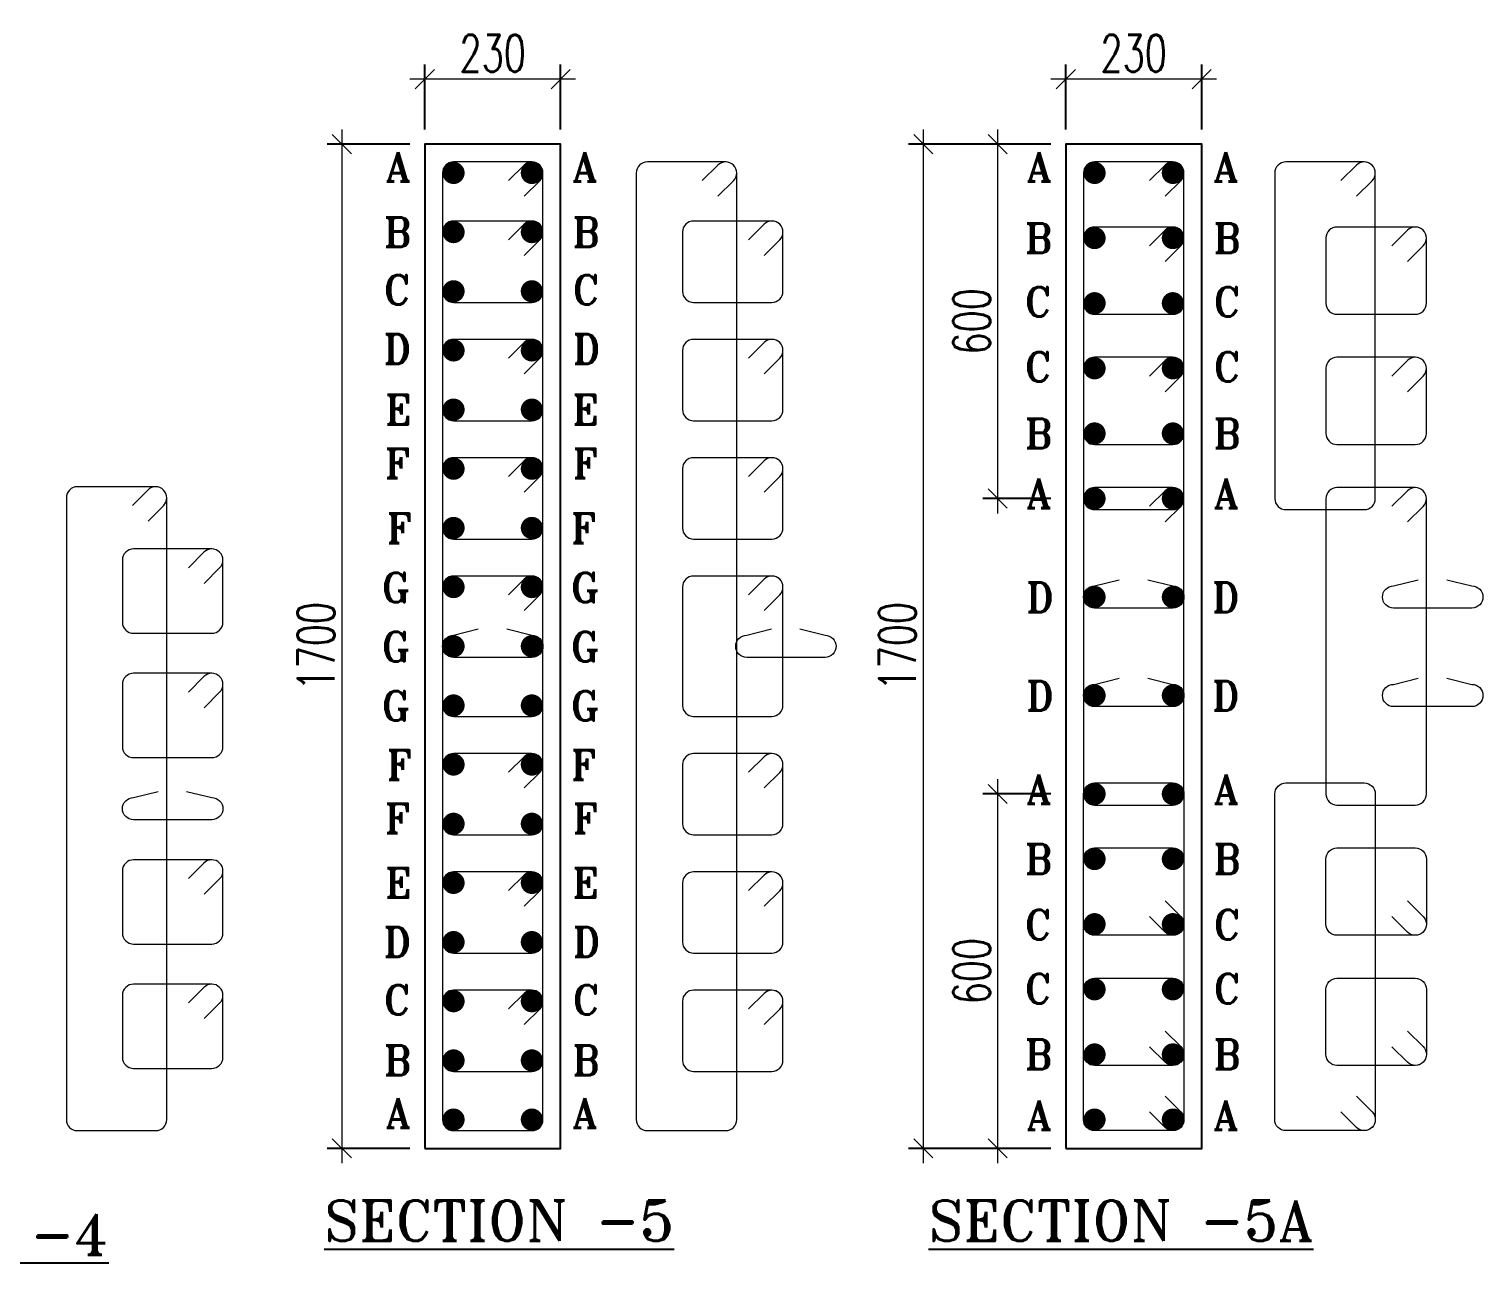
# Model space of a CAD drawing. Header units: millimetres. Extents: x 1123469 to 1883119, y -126924 to 196924.
# Drawn here: x 1584723 to 1594565, y -92072 to -83717 of the extents above; entities that cross this region are included whole.
import ezdxf

# ---------------------------------------------------------------- set-up
doc = ezdxf.new("R2010")
doc.units = ezdxf.units.MM
doc.header["$LTSCALE"] = 500
doc.header["$MEASUREMENT"] = 0
doc.header["$PDMODE"] = 34
doc.layers.get('Defpoints').update_dxf_attribs({"lineweight": 0})
doc.layers.add('DIAMENTION', color=1, linetype='Continuous', lineweight=0)
doc.layers.add('STEEL', color=7, linetype='Continuous', lineweight=20)
for name, color, linetype in [('Reinf', 4, 'Continuous'), ('S-TEXT', 3, 'Continuous'), ('TOWER AREA COLUMN.', 6, 'Continuous')]:
    doc.layers.add(name, color=color, linetype=linetype)
doc.styles.add('2MM', font='romans.shx', dxfattribs={"width": 0.7})
doc.styles.add('ROMANT', font='romant__.ttf', dxfattribs={"width": 0.9, "height": 600})
doc.dimstyles.new('SHUIB', dxfattribs={"dimtxt": 200, "dimasz": 180, "dimexe": 100, "dimexo": 250, "dimgap": 50, "dimtad": 2, "dimdec": 0, "dimzin": 1, "dimdsep": 46, "dimtxsty": '2MM', "dimblk": 'OBLIQUE', "dimcen": 0, "dimdle": 100, "dimclrd": 1, "dimclre": 1, "dimclrt": 3, "dimadec": 0, "dimazin": 0, "dimtfac": 1, "dimtdec": 0, "dimtix": 1, "dimtmove": 2, "dimatfit": 3, "dimfxl": 1, "dimtolj": 1, "dimlwd": -1, "dimarcsym": 0})

# ---------------------------------------------------------------- blocks, each defined once
blk = doc.blocks.new('_Oblique')
at = {"color": 0, "linetype": 'ByBlock', "lineweight": -2}
blk.add_line((-0.5, -0.5), (0.5, 0.5), dxfattribs=at)
blk = doc.blocks.new('*D753')
at = {"layer": 'Defpoints', "color": 0, "ltscale": 100, "transparency": 16777216}
for p in [(1587401.6, -84056.1), (1587401.6, -84496.4), (1588321.6, -84496.4)]:
    blk.add_point(p, dxfattribs=at)
at = {"layer": 'DIAMENTION', "color": 1, "lineweight": -2, "ltscale": 100, "transparency": 16777216}
for p, q in [((1587401.6, -84396.4), (1587401.6, -83956.1)), ((1588321.6, -84396.4), (1588321.6, -83956.1))]:
    blk.add_line(p, q, dxfattribs=at)
at = {"layer": 'DIAMENTION', "color": 1, "ltscale": 100, "transparency": 16777216}
blk.add_line((1588421.6, -84056.1), (1587301.6, -84056.1), dxfattribs=at)
at = {"layer": 'DIAMENTION', "color": 1, "ltscale": 100, "transparency": 16777216, "xscale": 130, "yscale": 130, "zscale": 130, "rotation": 180}
blk.add_blockref('_Oblique', (1587401.6, -84056.1), dxfattribs=at)
at = {"layer": 'DIAMENTION', "color": 1, "ltscale": 100, "transparency": 16777216, "xscale": 130, "yscale": 130, "zscale": 130}
blk.add_blockref('_Oblique', (1588321.6, -84056.1), dxfattribs=at)
at = {"layer": 'DIAMENTION', "color": 3, "ltscale": 100, "transparency": 16777216, "insert": (1587861.6, -83881.1), "char_height": 250, "attachment_point": 5, "style": '2MM'}
blk.add_mtext('\\A1;230', dxfattribs=at)
blk = doc.blocks.new('*D754')
at = {"layer": 'Defpoints', "color": 0, "ltscale": 100, "transparency": 16777216}
for p in [(1587401.6, -84496.4), (1586840.5, -91296.4), (1587401.6, -91296.4)]:
    blk.add_point(p, dxfattribs=at)
at = {"layer": 'DIAMENTION', "color": 1, "ltscale": 100, "transparency": 16777216}
blk.add_line((1586840.5, -84396.4), (1586840.5, -91396.4), dxfattribs=at)
at = {"layer": 'DIAMENTION', "color": 1, "lineweight": -2, "ltscale": 100, "transparency": 16777216}
for p, q in [((1587301.6, -84496.4), (1586740.5, -84496.4)), ((1587301.6, -91296.4), (1586740.5, -91296.4))]:
    blk.add_line(p, q, dxfattribs=at)
at = {"layer": 'DIAMENTION', "color": 1, "ltscale": 100, "transparency": 16777216, "xscale": 130, "yscale": 130, "zscale": 130}
for p, rotation in [((1586840.5, -84496.4), 90), ((1586840.5, -91296.4), 270)]:
    blk.add_blockref('_Oblique', p, dxfattribs=dict(at, rotation=rotation))
at = {"layer": 'DIAMENTION', "color": 3, "ltscale": 100, "transparency": 16777216, "insert": (1586665.5, -87896.4), "char_height": 250, "attachment_point": 5, "rotation": 90, "style": '2MM'}
blk.add_mtext('\\A1;1700', dxfattribs=at)
blk = doc.blocks.new('*D757')
at = {"layer": 'Defpoints', "color": 0, "ltscale": 100, "transparency": 16777216}
for p in [(1591740.8, -84056.1), (1591740.8, -84496.4), (1592660.8, -84496.4)]:
    blk.add_point(p, dxfattribs=at)
at = {"layer": 'DIAMENTION', "color": 1, "lineweight": -2, "ltscale": 100, "transparency": 16777216}
for p, q in [((1591740.8, -84396.4), (1591740.8, -83956.1)), ((1592660.8, -84396.4), (1592660.8, -83956.1))]:
    blk.add_line(p, q, dxfattribs=at)
at = {"layer": 'DIAMENTION', "color": 1, "ltscale": 100, "transparency": 16777216}
blk.add_line((1592760.8, -84056.1), (1591640.8, -84056.1), dxfattribs=at)
at = {"layer": 'DIAMENTION', "color": 1, "ltscale": 100, "transparency": 16777216, "xscale": 130, "yscale": 130, "zscale": 130, "rotation": 180}
blk.add_blockref('_Oblique', (1591740.8, -84056.1), dxfattribs=at)
at = {"layer": 'DIAMENTION', "color": 1, "ltscale": 100, "transparency": 16777216, "xscale": 130, "yscale": 130, "zscale": 130}
blk.add_blockref('_Oblique', (1592660.8, -84056.1), dxfattribs=at)
at = {"layer": 'DIAMENTION', "color": 3, "ltscale": 100, "transparency": 16777216, "insert": (1592200.8, -83881.1), "char_height": 250, "attachment_point": 5, "style": '2MM'}
blk.add_mtext('\\A1;230', dxfattribs=at)
blk = doc.blocks.new('*D758')
at = {"layer": 'Defpoints', "color": 0, "ltscale": 100, "transparency": 16777216}
for p in [(1591740.8, -84496.4), (1590776.5, -91296.4), (1591740.8, -91296.4)]:
    blk.add_point(p, dxfattribs=at)
at = {"layer": 'DIAMENTION', "color": 1, "ltscale": 100, "transparency": 16777216}
blk.add_line((1590776.5, -84396.4), (1590776.5, -91396.4), dxfattribs=at)
at = {"layer": 'DIAMENTION', "color": 1, "lineweight": -2, "ltscale": 100, "transparency": 16777216}
for p, q in [((1591640.8, -84496.4), (1590676.5, -84496.4)), ((1591640.8, -91296.4), (1590676.5, -91296.4))]:
    blk.add_line(p, q, dxfattribs=at)
at = {"layer": 'DIAMENTION', "color": 1, "ltscale": 100, "transparency": 16777216, "xscale": 130, "yscale": 130, "zscale": 130}
for p, rotation in [((1590776.5, -84496.4), 90), ((1590776.5, -91296.4), 270)]:
    blk.add_blockref('_Oblique', p, dxfattribs=dict(at, rotation=rotation))
at = {"layer": 'DIAMENTION', "color": 3, "ltscale": 100, "transparency": 16777216, "insert": (1590601.5, -87896.4), "char_height": 250, "attachment_point": 5, "rotation": 90, "style": '2MM'}
blk.add_mtext('\\A1;1700', dxfattribs=at)
blk = doc.blocks.new('*D756')
at = {"layer": 'Defpoints', "color": 0, "ltscale": 100, "transparency": 16777216}
for p in [(1591740.8, -84496.4), (1591279.6, -86896.4), (1591740.8, -86896.4)]:
    blk.add_point(p, dxfattribs=at)
at = {"layer": 'DIAMENTION', "color": 1, "ltscale": 100, "transparency": 16777216}
blk.add_line((1591279.6, -84396.4), (1591279.6, -86996.4), dxfattribs=at)
at = {"layer": 'DIAMENTION', "color": 1, "lineweight": -2, "ltscale": 100, "transparency": 16777216}
for p, q in [((1591640.8, -84496.4), (1591179.6, -84496.4)), ((1591640.8, -86896.4), (1591179.6, -86896.4))]:
    blk.add_line(p, q, dxfattribs=at)
at = {"layer": 'DIAMENTION', "color": 1, "ltscale": 100, "transparency": 16777216, "xscale": 130, "yscale": 130, "zscale": 130}
for p, rotation in [((1591279.6, -84496.4), 90), ((1591279.6, -86896.4), 270)]:
    blk.add_blockref('_Oblique', p, dxfattribs=dict(at, rotation=rotation))
at = {"layer": 'DIAMENTION', "color": 3, "ltscale": 100, "transparency": 16777216, "insert": (1591104.6, -85696.4), "char_height": 250, "attachment_point": 5, "rotation": 90, "style": '2MM'}
blk.add_mtext('\\A1;600', dxfattribs=at)
blk = doc.blocks.new('*D755')
at = {"layer": 'Defpoints', "color": 0, "ltscale": 100, "transparency": 16777216}
for p in [(1591740.8, -88896.4), (1591279.6, -91296.4), (1591740.8, -91296.4)]:
    blk.add_point(p, dxfattribs=at)
at = {"layer": 'DIAMENTION', "color": 1, "ltscale": 100, "transparency": 16777216}
blk.add_line((1591279.6, -88796.4), (1591279.6, -91396.4), dxfattribs=at)
at = {"layer": 'DIAMENTION', "color": 1, "lineweight": -2, "ltscale": 100, "transparency": 16777216}
for p, q in [((1591640.8, -88896.4), (1591179.6, -88896.4)), ((1591640.8, -91296.4), (1591179.6, -91296.4))]:
    blk.add_line(p, q, dxfattribs=at)
at = {"layer": 'DIAMENTION', "color": 1, "ltscale": 100, "transparency": 16777216, "xscale": 130, "yscale": 130, "zscale": 130}
for p, rotation in [((1591279.6, -88896.4), 90), ((1591279.6, -91296.4), 270)]:
    blk.add_blockref('_Oblique', p, dxfattribs=dict(at, rotation=rotation))
at = {"layer": 'DIAMENTION', "color": 3, "ltscale": 100, "transparency": 16777216, "insert": (1591104.6, -90096.4), "char_height": 250, "attachment_point": 5, "rotation": 90, "style": '2MM'}
blk.add_mtext('\\A1;600', dxfattribs=at)

msp = doc.modelspace()

# ---------------------------------------------------------------- linework, layer by layer
at = {"layer": 'Reinf', "color": 4, "linetype": 'ByBlock', "const_width": 75}
for points in [[(1587596.6, -84728.9, -1), (1587596.6, -84653.9, -1)], [(1588126.6, -84728.9, 1), (1588126.6, -84653.9, 1)], [(1591935.8, -84728.9, -1), (1591935.8, -84653.9, -1)], [(1592465.8, -84728.9, 1), (1592465.8, -84653.9, 1)], [(1587596.6, -85129.5, -1), (1587596.6, -85054.5, -1)], [(1588126.6, -85129.5, 1), (1588126.6, -85054.5, 1)], [(1591935.8, -85169.9, -1), (1591935.8, -85094.9, -1)], [(1592465.8, -85169.9, 1), (1592465.8, -85094.9, 1)], [(1587596.6, -85530.1, -1), (1587596.6, -85455.1, -1)], [(1588126.6, -85530.1, 1), (1588126.6, -85455.1, 1)], [(1591935.8, -85610.9, -1), (1591935.8, -85535.9, -1)], [(1592465.8, -85610.9, 1), (1592465.8, -85535.9, 1)], [(1587596.6, -85930.8, -1), (1587596.6, -85855.8, -1)], [(1588126.6, -85930.8, 1), (1588126.6, -85855.8, 1)], [(1591935.8, -86051.9, -1), (1591935.8, -85976.9, -1)], [(1592465.8, -86051.9, 1), (1592465.8, -85976.9, 1)], [(1587596.6, -86331.4, -1), (1587596.6, -86256.4, -1)], [(1588126.6, -86331.4, 1), (1588126.6, -86256.4, 1)], [(1591935.8, -86492.9, -1), (1591935.8, -86417.9, -1)], [(1592465.8, -86492.9, 1), (1592465.8, -86417.9, 1)], [(1587596.6, -86732, -1), (1587596.6, -86657, -1)], [(1588126.6, -86732, 1), (1588126.6, -86657, 1)], [(1591935.8, -86933.9, -1), (1591935.8, -86858.9, -1)], [(1592465.8, -86933.9, 1), (1592465.8, -86858.9, 1)], [(1587596.6, -87132.6, -1), (1587596.6, -87057.6, -1)], [(1588126.6, -87132.6, 1), (1588126.6, -87057.6, 1)], [(1587596.6, -87533.3, -1), (1587596.6, -87458.3, -1)], [(1588126.6, -87533.3, 1), (1588126.6, -87458.3, 1)], [(1591935.8, -87600.6, -1), (1591935.8, -87525.6, -1)], [(1592465.8, -87600.6, 1), (1592465.8, -87525.6, 1)], [(1587596.6, -87933.9, -1), (1587596.6, -87858.9, -1)], [(1588126.6, -87933.9, 1), (1588126.6, -87858.9, 1)], [(1591935.8, -88267.2, -1), (1591935.8, -88192.2, -1)], [(1592465.8, -88267.2, 1), (1592465.8, -88192.2, 1)], [(1587596.6, -88334.5, -1), (1587596.6, -88259.5, -1)], [(1588126.6, -88334.5, 1), (1588126.6, -88259.5, 1)], [(1587596.6, -88735.1, -1), (1587596.6, -88660.1, -1)], [(1588126.6, -88735.1, 1), (1588126.6, -88660.1, 1)], [(1591935.8, -88858.9, 1), (1591935.8, -88933.9, 1)], [(1592465.8, -88858.9, -1), (1592465.8, -88933.9, -1)], [(1587596.6, -89135.8, -1), (1587596.6, -89060.8, -1)], [(1588126.6, -89135.8, 1), (1588126.6, -89060.8, 1)], [(1591935.8, -89299.9, 1), (1591935.8, -89374.9, 1)], [(1592465.8, -89299.9, -1), (1592465.8, -89374.9, -1)], [(1587596.6, -89536.4, -1), (1587596.6, -89461.4, -1)], [(1588126.6, -89536.4, 1), (1588126.6, -89461.4, 1)], [(1591935.8, -89740.9, 1), (1591935.8, -89815.9, 1)], [(1592465.8, -89740.9, -1), (1592465.8, -89815.9, -1)], [(1587596.6, -89937, -1), (1587596.6, -89862, -1)], [(1588126.6, -89937, 1), (1588126.6, -89862, 1)], [(1591935.8, -90181.9, 1), (1591935.8, -90256.9, 1)], [(1592465.8, -90181.9, -1), (1592465.8, -90256.9, -1)], [(1587596.6, -90337.6, -1), (1587596.6, -90262.6, -1)], [(1588126.6, -90337.6, 1), (1588126.6, -90262.6, 1)], [(1587596.6, -90738.3, -1), (1587596.6, -90663.3, -1)], [(1588126.6, -90738.3, 1), (1588126.6, -90663.3, 1)], [(1591935.8, -90622.9, 1), (1591935.8, -90697.9, 1)], [(1592465.8, -90622.9, -1), (1592465.8, -90697.9, -1)], [(1587596.6, -91063.9, 1), (1587596.6, -91138.9, 1)], [(1588126.6, -91063.9, -1), (1588126.6, -91138.9, -1)], [(1591935.8, -91063.9, 1), (1591935.8, -91138.9, 1)], [(1592465.8, -91063.9, -1), (1592465.8, -91138.9, -1)]]:
    msp.add_lwpolyline(points, format="xyb", close=True, dxfattribs=at)
at = {"layer": 'STEEL', "color": 4, "linetype": 'ByBlock'}
for points in [[(1587596.6, -91176.4), (1588126.6, -91176.4, 0.414214), (1588201.6, -91101.4), (1588201.6, -84691.4, 0.414214), (1588126.6, -84616.4), (1587596.6, -84616.4, 0.414214), (1587521.6, -84691.4), (1587521.6, -91101.4, 0.414214)], [(1588908.5, -91176.4), (1589438.5, -91176.4, 0.414214), (1589513.5, -91101.4), (1589513.5, -84691.4, 0.414214), (1589438.5, -84616.4), (1588908.5, -84616.4, 0.414214), (1588833.5, -84691.4), (1588833.5, -91101.4, 0.414214)], [(1591935.9, -86971.4), (1592465.9, -86971.4, 0.414214), (1592540.9, -86896.4), (1592540.8, -84691.4, 0.414214), (1592465.8, -84616.4), (1591935.8, -84616.4, 0.414214), (1591860.8, -84691.4), (1591860.9, -86896.4, 0.414214)], [(1593230.9, -86971.4), (1593760.9, -86971.4, 0.414214), (1593835.9, -86896.4), (1593835.7, -84691.4, 0.414214), (1593760.7, -84616.4), (1593230.7, -84616.4, 0.414214), (1593155.7, -84691.4), (1593155.9, -86896.4, 0.414214)], [(1587596.6, -85567.6), (1588126.6, -85567.6, 0.414214), (1588201.6, -85492.6), (1588201.6, -85092, 0.414214), (1588126.6, -85017), (1587596.6, -85017, 0.414214), (1587521.6, -85092), (1587521.6, -85492.6, 0.414214)], [(1589221.2, -85567.6), (1589751.2, -85567.6, 0.414214), (1589826.2, -85492.6), (1589826.2, -85092, 0.414214), (1589751.2, -85017), (1589221.2, -85017, 0.414214), (1589146.2, -85092), (1589146.2, -85492.6, 0.414214)], [(1591935.8, -85648.4), (1592465.8, -85648.4, 0.414214), (1592540.8, -85573.4), (1592540.8, -85132.4, 0.414214), (1592465.8, -85057.4), (1591935.8, -85057.4, 0.414214), (1591860.8, -85132.4), (1591860.8, -85573.4, 0.414214)], [(1593576.7, -85648.4), (1594106.7, -85648.4, 0.414214), (1594181.7, -85573.4), (1594181.7, -85132.4, 0.414214), (1594106.7, -85057.4), (1593576.7, -85057.4, 0.414214), (1593501.7, -85132.4), (1593501.7, -85573.4, 0.414214)], [(1587596.6, -86368.9), (1588126.6, -86368.9, 0.414214), (1588201.6, -86293.9), (1588201.6, -85893.3, 0.414214), (1588126.6, -85818.3), (1587596.6, -85818.3, 0.414214), (1587521.6, -85893.3), (1587521.6, -86293.9, 0.414214)], [(1589221.2, -86368.9), (1589751.2, -86368.9, 0.414214), (1589826.2, -86293.9), (1589826.2, -85893.3, 0.414214), (1589751.2, -85818.3), (1589221.2, -85818.3, 0.414214), (1589146.2, -85893.3), (1589146.2, -86293.9, 0.414214)], [(1591935.8, -86530.4), (1592465.8, -86530.4, 0.414214), (1592540.8, -86455.4), (1592540.8, -86014.4, 0.414214), (1592465.8, -85939.4), (1591935.8, -85939.4, 0.414214), (1591860.8, -86014.4), (1591860.8, -86455.4, 0.414214)], [(1593576.7, -86530.4), (1594106.7, -86530.4, 0.414214), (1594181.7, -86455.4), (1594181.7, -86014.4, 0.414214), (1594106.7, -85939.4), (1593576.7, -85939.4, 0.414214), (1593501.7, -86014.4), (1593501.7, -86455.4, 0.414214)], [(1587596.6, -87170.1), (1588126.6, -87170.1, 0.414214), (1588201.6, -87095.1), (1588201.6, -86694.5, 0.414214), (1588126.6, -86619.5), (1587596.6, -86619.5, 0.414214), (1587521.6, -86694.5), (1587521.6, -87095.1, 0.414214)], [(1589221.2, -87170.1), (1589751.2, -87170.1, 0.414214), (1589826.2, -87095.1), (1589826.2, -86694.5, 0.414214), (1589751.2, -86619.5), (1589221.2, -86619.5, 0.414214), (1589146.2, -86694.5), (1589146.2, -87095.1, 0.414214)], [(1585050.6, -91176.4), (1585580.6, -91176.4, 0.414214), (1585655.6, -91101.4), (1585655.6, -86891.4, 0.414214), (1585580.6, -86816.4), (1585050.6, -86816.4, 0.414214), (1584975.6, -86891.4), (1584975.6, -91101.4, 0.414214)], [(1591935.8, -88971.4), (1592465.8, -88971.4, 0.414214), (1592540.8, -88896.4), (1592540.8, -86896.4, 0.414214), (1592465.8, -86821.4), (1591935.8, -86821.4, 0.414214), (1591860.8, -86896.4), (1591860.8, -88896.4, 0.414214)], [(1593576.7, -88971.4), (1594106.7, -88971.4, 0.414214), (1594181.7, -88896.4), (1594181.7, -86896.4, 0.414214), (1594106.7, -86821.4), (1593576.7, -86821.4, 0.414214), (1593501.7, -86896.4), (1593501.7, -88896.4, 0.414214)], [(1585430.1, -87808.4), (1585960.1, -87808.4, 0.414214), (1586035.1, -87733.4), (1586035.1, -87312.4, 0.414214), (1585960.1, -87237.4), (1585430.1, -87237.4, 0.414214), (1585355.1, -87312.4), (1585355.1, -87733.4, 0.414214)], [(1587596.6, -88372), (1588126.6, -88372, 0.414214), (1588201.6, -88297), (1588201.6, -87495.8, 0.414214), (1588126.6, -87420.8), (1587596.6, -87420.8, 0.414214), (1587521.6, -87495.8), (1587521.6, -88297, 0.414214)], [(1589221.2, -88372), (1589751.2, -88372, 0.414214), (1589826.2, -88297), (1589826.2, -87495.8, 0.414214), (1589751.2, -87420.8), (1589221.2, -87420.8, 0.414214), (1589146.2, -87495.8), (1589146.2, -88297, 0.414214)], [(1585430.1, -88650.4), (1585960.1, -88650.4, 0.414214), (1586035.1, -88575.4), (1586035.1, -88154.4, 0.414214), (1585960.1, -88079.4), (1585430.1, -88079.4, 0.414214), (1585355.1, -88154.4), (1585355.1, -88575.4, 0.414214)], [(1587596.6, -89173.3), (1588126.6, -89173.3, 0.414214), (1588201.6, -89098.3), (1588201.6, -88697.6, 0.414214), (1588126.6, -88622.6), (1587596.6, -88622.6, 0.414214), (1587521.6, -88697.6), (1587521.6, -89098.3, 0.414214)], [(1589221.2, -89173.3), (1589751.2, -89173.3, 0.414214), (1589826.2, -89098.3), (1589826.2, -88697.6, 0.414214), (1589751.2, -88622.6), (1589221.2, -88622.6, 0.414214), (1589146.2, -88697.6), (1589146.2, -89098.3, 0.414214)], [(1591935.9, -88821.4), (1592465.9, -88821.4, -0.414214), (1592540.9, -88896.4), (1592540.8, -91101.4, -0.414214), (1592465.8, -91176.4), (1591935.8, -91176.4, -0.414214), (1591860.8, -91101.4), (1591860.9, -88896.4, -0.414214)], [(1593230.9, -88821.4), (1593760.9, -88821.4, -0.414214), (1593835.9, -88896.4), (1593835.7, -91101.4, -0.414214), (1593760.7, -91176.4), (1593230.7, -91176.4, -0.414214), (1593155.7, -91101.4), (1593155.9, -88896.4, -0.414214)], [(1591935.8, -89262.4), (1592465.8, -89262.4, -0.414214), (1592540.8, -89337.4), (1592540.8, -89778.4, -0.414214), (1592465.8, -89853.4), (1591935.8, -89853.4, -0.414214), (1591860.8, -89778.4), (1591860.8, -89337.4, -0.414214)], [(1593576.7, -89262.4), (1594106.7, -89262.4, -0.414214), (1594181.7, -89337.4), (1594181.7, -89778.4, -0.414214), (1594106.7, -89853.4), (1593576.7, -89853.4, -0.414214), (1593501.7, -89778.4), (1593501.7, -89337.4, -0.414214)], [(1585430.1, -89913.4), (1585960.1, -89913.4, 0.414214), (1586035.1, -89838.4), (1586035.1, -89417.4, 0.414214), (1585960.1, -89342.4), (1585430.1, -89342.4, 0.414214), (1585355.1, -89417.4), (1585355.1, -89838.4, 0.414214)], [(1587596.6, -89974.5), (1588126.6, -89974.5, 0.414214), (1588201.6, -89899.5), (1588201.6, -89498.9, 0.414214), (1588126.6, -89423.9), (1587596.6, -89423.9, 0.414214), (1587521.6, -89498.9), (1587521.6, -89899.5, 0.414214)], [(1589221.2, -89974.5), (1589751.2, -89974.5, 0.414214), (1589826.2, -89899.5), (1589826.2, -89498.9, 0.414214), (1589751.2, -89423.9), (1589221.2, -89423.9, 0.414214), (1589146.2, -89498.9), (1589146.2, -89899.5, 0.414214)], [(1591935.8, -90144.4), (1592465.8, -90144.4, -0.414214), (1592540.8, -90219.4), (1592540.8, -90660.4, -0.414214), (1592465.8, -90735.4), (1591935.8, -90735.4, -0.414214), (1591860.8, -90660.4), (1591860.8, -90219.4, -0.414214)], [(1593576.7, -90144.4), (1594106.7, -90144.4, -0.414214), (1594181.7, -90219.4), (1594181.7, -90660.4, -0.414214), (1594106.7, -90735.4), (1593576.7, -90735.4, -0.414214), (1593501.7, -90660.4), (1593501.7, -90219.4, -0.414214)], [(1585430.1, -90755.4), (1585960.1, -90755.4, 0.414214), (1586035.1, -90680.4), (1586035.1, -90259.4, 0.414214), (1585960.1, -90184.4), (1585430.1, -90184.4, 0.414214), (1585355.1, -90259.4), (1585355.1, -90680.4, 0.414214)], [(1587596.6, -90775.8), (1588126.6, -90775.8, 0.414214), (1588201.6, -90700.8), (1588201.6, -90300.1, 0.414214), (1588126.6, -90225.1), (1587596.6, -90225.1, 0.414214), (1587521.6, -90300.1), (1587521.6, -90700.8, 0.414214)], [(1589221.2, -90775.8), (1589751.2, -90775.8, 0.414214), (1589826.2, -90700.8), (1589826.2, -90300.1, 0.414214), (1589751.2, -90225.1), (1589221.2, -90225.1, 0.414214), (1589146.2, -90300.1), (1589146.2, -90700.8, 0.414214)]]:
    msp.add_lwpolyline(points, format="xyb", close=True, dxfattribs=at)
for points in [[(1588074.6, -84849.6), (1588179.8, -84744.4, 0.414214), (1588179.8, -84638.4), (1588179.8, -84638.4, 0.414214), (1588073.7, -84638.4), (1587968.5, -84743.6)], [(1589386.5, -84849.6), (1589491.7, -84744.4, 0.414214), (1589491.7, -84638.4), (1589491.7, -84638.4, 0.414214), (1589385.6, -84638.4), (1589280.4, -84743.6)], [(1592413.7, -84849.6), (1592518.9, -84744.4, 0.414214), (1592518.9, -84638.4), (1592518.9, -84638.4, 0.414214), (1592412.9, -84638.4), (1592307.7, -84743.6)], [(1593708.7, -84849.6), (1593813.9, -84744.4, 0.414214), (1593813.9, -84638.4), (1593813.9, -84638.4, 0.414214), (1593707.8, -84638.4), (1593602.6, -84743.6)], [(1588074.6, -85250.3), (1588179.8, -85145.1, 0.414214), (1588179.8, -85039), (1588179.8, -85039, 0.414214), (1588073.7, -85039), (1587968.5, -85144.2)], [(1589699.2, -85250.3), (1589804.4, -85145.1, 0.414214), (1589804.4, -85039), (1589804.4, -85039, 0.414214), (1589698.3, -85039), (1589593.1, -85144.2)], [(1592413.7, -85290.6), (1592518.9, -85185.4, 0.414214), (1592518.9, -85079.4), (1592518.9, -85079.4, 0.414214), (1592412.9, -85079.4), (1592307.7, -85184.6)], [(1594054.6, -85290.6), (1594159.9, -85185.4, 0.414214), (1594159.9, -85079.4), (1594159.9, -85079.4, 0.414214), (1594053.8, -85079.4), (1593948.6, -85184.6)], [(1588074.6, -86051.5), (1588179.8, -85946.3, 0.414214), (1588179.8, -85840.2), (1588179.8, -85840.2, 0.414214), (1588073.7, -85840.2), (1587968.5, -85945.5)], [(1589699.2, -86051.5), (1589804.4, -85946.3, 0.414214), (1589804.4, -85840.2), (1589804.4, -85840.2, 0.414214), (1589698.3, -85840.2), (1589593.1, -85945.5)], [(1592413.7, -86172.6), (1592518.9, -86067.4, 0.414214), (1592518.9, -85961.4), (1592518.9, -85961.4, 0.414214), (1592412.9, -85961.4), (1592307.7, -86066.6)], [(1594054.6, -86172.6), (1594159.9, -86067.4, 0.414214), (1594159.9, -85961.4), (1594159.9, -85961.4, 0.414214), (1594053.8, -85961.4), (1593948.6, -86066.6)], [(1588074.6, -86852.8), (1588179.8, -86747.6, 0.414214), (1588179.8, -86641.5), (1588179.8, -86641.5, 0.414214), (1588073.7, -86641.5), (1587968.5, -86746.7)], [(1589699.2, -86852.8), (1589804.4, -86747.6, 0.414214), (1589804.4, -86641.5), (1589804.4, -86641.5, 0.414214), (1589698.3, -86641.5), (1589593.1, -86746.7)], [(1585528.5, -87049.6), (1585633.7, -86944.4, 0.414214), (1585633.7, -86838.4), (1585633.7, -86838.4, 0.414214), (1585527.7, -86838.4), (1585422.5, -86943.6)], [(1592413.7, -87054.6), (1592518.9, -86949.4, 0.414214), (1592518.9, -86843.4), (1592518.9, -86843.4, 0.414214), (1592412.9, -86843.4), (1592307.7, -86948.6)], [(1594054.6, -87054.6), (1594159.9, -86949.4, 0.414214), (1594159.9, -86843.4), (1594159.9, -86843.4, 0.414214), (1594053.8, -86843.4), (1593948.6, -86948.6)], [(1585908, -87470.6), (1586013.2, -87365.4, 0.414214), (1586013.2, -87259.4), (1586013.2, -87259.4, 0.414214), (1585907.2, -87259.4), (1585802, -87364.6)], [(1588074.6, -87654), (1588179.8, -87548.8, 0.414214), (1588179.8, -87442.7), (1588179.8, -87442.7, 0.414214), (1588073.7, -87442.7), (1587968.5, -87548)], [(1589699.2, -87654), (1589804.4, -87548.8, 0.414214), (1589804.4, -87442.7), (1589804.4, -87442.7, 0.414214), (1589698.3, -87442.7), (1589593.1, -87548)], [(1592295.5, -87445.8), (1592465.8, -87488.1, -0.414214), (1592540.8, -87563.1), (1592540.8, -87563.1, -0.414214), (1592465.8, -87638.1), (1591935.8, -87638.1, -0.414214), (1591860.8, -87563.1), (1591860.8, -87563.1, -0.414214), (1591935.8, -87488.1), (1592103.1, -87445.8)], [(1594319.4, -87445.8), (1594489.7, -87488.1, -0.414214), (1594564.7, -87563.1), (1594564.7, -87563.1, -0.414214), (1594489.7, -87638.1), (1593959.7, -87638.1, -0.414214), (1593884.7, -87563.1), (1593884.7, -87563.1, -0.414214), (1593959.7, -87488.1), (1594127, -87445.8)], [(1587956.3, -87779.2), (1588126.6, -87821.4, -0.414214), (1588201.6, -87896.4), (1588201.6, -87896.4, -0.414214), (1588126.6, -87971.4), (1587596.6, -87971.4, -0.414214), (1587521.6, -87896.4), (1587521.6, -87896.4, -0.414214), (1587596.6, -87821.4), (1587763.9, -87779.2)], [(1589941.2, -87779.2), (1590111.5, -87821.4, -0.414214), (1590186.5, -87896.4), (1590186.5, -87896.4, -0.414214), (1590111.5, -87971.4), (1589581.5, -87971.4, -0.414214), (1589506.5, -87896.4), (1589506.5, -87896.4, -0.414214), (1589581.5, -87821.4), (1589748.8, -87779.2)], [(1585908, -88312.6), (1586013.2, -88207.4, 0.414214), (1586013.2, -88101.4), (1586013.2, -88101.4, 0.414214), (1585907.2, -88101.4), (1585802, -88206.6)], [(1592295.5, -88112.5), (1592465.8, -88154.7, -0.414214), (1592540.8, -88229.7), (1592540.8, -88229.7, -0.414214), (1592465.8, -88304.7), (1591935.8, -88304.7, -0.414214), (1591860.8, -88229.7), (1591860.8, -88229.7, -0.414214), (1591935.8, -88154.7), (1592103.1, -88112.5)], [(1594319.4, -88112.5), (1594489.7, -88154.7, -0.414214), (1594564.7, -88229.7), (1594564.7, -88229.7, -0.414214), (1594489.7, -88304.7), (1593959.7, -88304.7, -0.414214), (1593884.7, -88229.7), (1593884.7, -88229.7, -0.414214), (1593959.7, -88154.7), (1594127, -88112.5)], [(1588074.6, -88855.9), (1588179.8, -88750.7, 0.414214), (1588179.8, -88644.6), (1588179.8, -88644.6, 0.414214), (1588073.7, -88644.6), (1587968.5, -88749.8)], [(1589699.2, -88855.9), (1589804.4, -88750.7, 0.414214), (1589804.4, -88644.6), (1589804.4, -88644.6, 0.414214), (1589698.3, -88644.6), (1589593.1, -88749.8)], [(1585789.8, -88879.2), (1585960.1, -88921.4, -0.414214), (1586035.1, -88996.4), (1586035.1, -88996.4, -0.414214), (1585960.1, -89071.4), (1585430.1, -89071.4, -0.414214), (1585355.1, -88996.4), (1585355.1, -88996.4, -0.414214), (1585430.1, -88921.4), (1585597.3, -88879.2)], [(1585908, -89575.6), (1586013.2, -89470.4, 0.414214), (1586013.2, -89364.4), (1586013.2, -89364.4, 0.414214), (1585907.2, -89364.4), (1585802, -89469.6)], [(1588074.6, -89657.1), (1588179.8, -89551.9, 0.414214), (1588179.8, -89445.9), (1588179.8, -89445.9, 0.414214), (1588073.7, -89445.9), (1587968.5, -89551.1)], [(1589699.2, -89657.1), (1589804.4, -89551.9, 0.414214), (1589804.4, -89445.9), (1589804.4, -89445.9, 0.414214), (1589698.3, -89445.9), (1589593.1, -89551.1)], [(1592413.7, -89620.1), (1592518.9, -89725.4, -0.414214), (1592518.9, -89831.4), (1592518.9, -89831.4, -0.414214), (1592412.9, -89831.4), (1592307.7, -89726.2)], [(1594054.6, -89620.1), (1594159.9, -89725.4, -0.414214), (1594159.9, -89831.4), (1594159.9, -89831.4, -0.414214), (1594053.8, -89831.4), (1593948.6, -89726.2)], [(1585908, -90417.6), (1586013.2, -90312.4, 0.414214), (1586013.2, -90206.4), (1586013.2, -90206.4, 0.414214), (1585907.2, -90206.4), (1585802, -90311.6)], [(1588074.6, -90458.4), (1588179.8, -90353.2, 0.414214), (1588179.8, -90247.1), (1588179.8, -90247.1, 0.414214), (1588073.7, -90247.1), (1587968.5, -90352.3)], [(1589699.2, -90458.4), (1589804.4, -90353.2, 0.414214), (1589804.4, -90247.1), (1589804.4, -90247.1, 0.414214), (1589698.3, -90247.1), (1589593.1, -90352.3)], [(1592413.7, -90502.1), (1592518.9, -90607.4, -0.414214), (1592518.9, -90713.4), (1592518.9, -90713.4, -0.414214), (1592412.9, -90713.4), (1592307.7, -90608.2)], [(1594054.6, -90502.1), (1594159.9, -90607.4, -0.414214), (1594159.9, -90713.4), (1594159.9, -90713.4, -0.414214), (1594053.8, -90713.4), (1593948.6, -90608.2)], [(1592413.7, -90943.1), (1592518.9, -91048.4, -0.414214), (1592518.9, -91154.4), (1592518.9, -91154.4, -0.414214), (1592412.9, -91154.4), (1592307.7, -91049.2)], [(1593708.7, -90943.1), (1593813.9, -91048.4, -0.414214), (1593813.9, -91154.4), (1593813.9, -91154.4, -0.414214), (1593707.8, -91154.4), (1593602.6, -91049.2)]]:
    msp.add_lwpolyline(points, format="xyb", dxfattribs=at)
at = {"layer": 'TOWER AREA COLUMN.', "color": 3}
for points in [[(1587401.6, -91296.4), (1588321.6, -91296.4), (1588321.6, -84496.4), (1587401.6, -84496.4)], [(1591740.8, -91296.4), (1592660.8, -91296.4), (1592660.8, -84496.4), (1591740.8, -84496.4)]]:
    msp.add_lwpolyline(points, close=True, dxfattribs=at)

# ---------------------------------------------------------------- texts
at = {"layer": 'S-TEXT', "color": 1, "style": 'ROMANT'}
for s, height, p in [('A', 200, (1587135.2, -84750.3, 0)), ('A', 200, (1588399.9, -84750.3, 0)), ('A', 200, (1591474.4, -84750.3, 0)), ('A', 200, (1592739.1, -84750.3, 0)), ('B', 200, (1587123.7, -85192.4, 0)), ('B', 200, (1588399.9, -85192.4, 0)), ('B', 200, (1591462.8, -85232.8, 0)), ('B', 200, (1592739.1, -85232.8, 0)), ('C', 200, (1587123.7, -85583, 0)), ('C', 200, (1588402.2, -85583, 0)), ('C', 200, (1591462.8, -85663.7, 0)), ('C', 200, (1592741.3, -85663.7, 0)), ('D', 200, (1587121.5, -85983.6, 0)), ('D', 200, (1588402.2, -85983.6, 0)), ('C', 200, (1591462.8, -86104.7, 0)), ('C', 200, (1592741.3, -86104.7, 0)), ('E', 200, (1587133.2, -86394.3, 0)), ('E', 200, (1588399.9, -86394.3, 0)), ('B', 200, (1591462.8, -86555.8, 0)), ('B', 200, (1592739.1, -86555.8, 0)), ('F', 200, (1587131.1, -86758.9, 0)), ('F', 200, (1588402, -86758.9, 0)), ('A', 200, (1591472.3, -86960.7, 0)), ('A', 200, (1592741.2, -86960.7, 0)), ('F', 200, (1587142.7, -87197.8, 0)), ('F', 200, (1588390.5, -87197.8, 0)), ('G', 200, (1587109.5, -87598.4, 0)), ('G', 200, (1588390.5, -87598.4, 0)), ('D', 200, (1591472.3, -87665.7, 0)), ('D', 200, (1592729.6, -87665.7, 0)), ('G', 200, (1587109.5, -87999, 0)), ('G', 200, (1588390.5, -87999, 0)), ('D', 200, (1591472.3, -88332.4, 0)), ('D', 200, (1592729.6, -88332.4, 0)), ('G', 200, (1587109.5, -88399.6, 0)), ('G', 200, (1588390.5, -88399.6, 0)), ('F', 200, (1587142.7, -88800.3, 0)), ('F', 200, (1588390.5, -88800.3, 0)), ('A', 200, (1591472.3, -88963.7, 0)), ('A', 200, (1592741.2, -88963.7, 0)), ('F', 200, (1587131.1, -89162.9, 0)), ('F', 200, (1588402, -89162.9, 0)), ('B', 200, (1591462.8, -89437, 0)), ('B', 200, (1592739.1, -89437, 0)), ('E', 200, (1587133.2, -89598.5, 0)), ('E', 200, (1588399.9, -89598.5, 0)), ('C', 200, (1591462.8, -89882.2, 0)), ('C', 200, (1592741.3, -89882.2, 0)), ('D', 200, (1587121.5, -89998.5, 0)), ('D', 200, (1588402.2, -89998.5, 0)), ('C', 200, (1591462.8, -90315.7, 0)), ('C', 200, (1592741.3, -90315.7, 0)), ('C', 200, (1587123.7, -90390.9, 0)), ('C', 200, (1588402.2, -90390.9, 0)), ('B', 200, (1587123.7, -90800.4, 0)), ('B', 200, (1588399.9, -90800.4, 0)), ('B', 200, (1591462.8, -90760, 0)), ('B', 200, (1592739.1, -90760, 0)), ('A', 200, (1587135.2, -91157.3, 0)), ('A', 200, (1588399.9, -91157.3, 0)), ('A', 200, (1591474.4, -91171.3, 0)), ('A', 200, (1592739.1, -91171.3, 0)), ('%%USECTION -5', 275, (1586721.6, -91923.5, -9.7)), ('%%USECTION -5A', 275, (1590812.3, -91923.5, -9.7)), ('%%USECTION -4', 275, (1582893.8, -92017.2, -9.7))]:
    msp.add_text(s, height=height, dxfattribs=at).set_placement(p)

# ---------------------------------------------------------------- dimensions: what is measured, and where the dimension line sits
at = {"layer": 'DIAMENTION', "ltscale": 100}
for base, p1, p2, picture, middle in [((1587401.6, -84056.1), (1588321.6, -84496.4), (1587401.6, -84496.4), '*D753', (1587861.6, -83881.1)), ((1591740.8, -84056.1), (1592660.8, -84496.4), (1591740.8, -84496.4), '*D757', (1592200.8, -83881.1))]:
    dim = msp.add_linear_dim(base=base, p1=p1, p2=p2, dimstyle='SHUIB', override={"dimtxt": 250, "dimasz": 130, "dimexo": 100, "dimlfac": 0.25, "dimtmove": 0}, dxfattribs=at)
    dim.commit()
    dim.dimension.update_dxf_attribs({"geometry": picture, "text_midpoint": middle})
for base, p1, p2, picture, middle in [((1586840.5, -91296.4), (1587401.6, -84496.4), (1587401.6, -91296.4), '*D754', (1586665.5, -87896.4)), ((1590776.5, -91296.4), (1591740.8, -84496.4), (1591740.8, -91296.4), '*D758', (1590601.5, -87896.4)), ((1591279.6, -86896.4), (1591740.8, -84496.4), (1591740.8, -86896.4), '*D756', (1591104.6, -85696.4)), ((1591279.6, -91296.4), (1591740.8, -88896.4), (1591740.8, -91296.4), '*D755', (1591104.6, -90096.4))]:
    dim = msp.add_linear_dim(base=base, p1=p1, p2=p2, angle=90, dimstyle='SHUIB', override={"dimtxt": 250, "dimasz": 130, "dimexo": 100, "dimlfac": 0.25, "dimtmove": 0}, dxfattribs=at)
    dim.commit()
    dim.dimension.update_dxf_attribs({"geometry": picture, "text_midpoint": middle})

doc.saveas('drawing.dxf')
